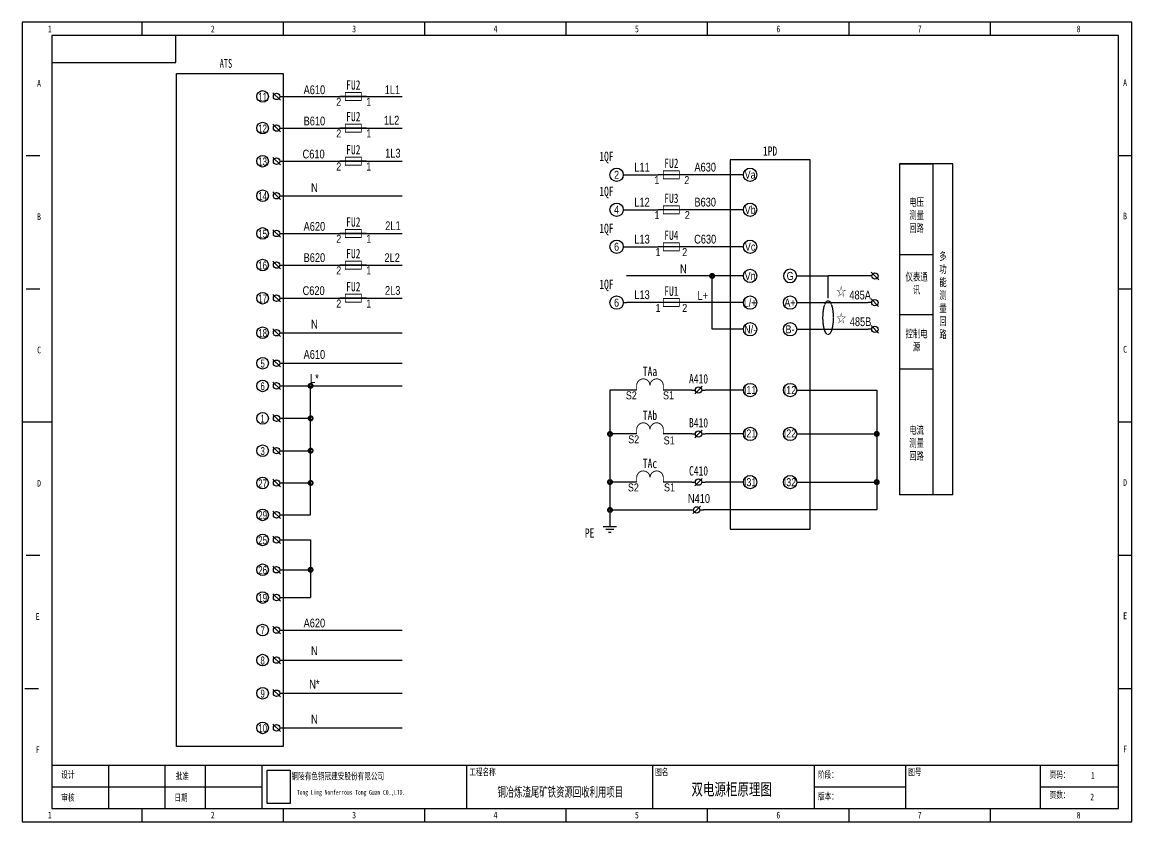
# Model space of a CAD drawing. Header units: millimetres. Extents: x 401220 to 2750366, y -101310 to 943175.
# Drawn here: x 1110437 to 1174802, y 174653 to 221053 of the extents above; entities that cross this region are included whole.
import ezdxf
from ezdxf.enums import TextEntityAlignment as Align

# ---------------------------------------------------------------- set-up
doc = ezdxf.new("R2010")
doc.units = ezdxf.units.MM
doc.linetypes.add('HIDDEN', pattern=[0.375, 0.25, -0.125])
for name, color, linetype in [('CONNECT', 3, 'Continuous'), ('DIM', 1, 'Continuous'), ('TEXT', 4, 'Continuous')]:
    doc.layers.add(name, color=color, linetype=linetype)
doc.layers.add('SW', color=8, linetype='Continuous', lineweight=20)
doc.styles.add('IDQSTYLE', font='NSimSun.ttf', dxfattribs={"width": 0.7})
doc.styles.add('LEAD', font='simsun.ttf', dxfattribs={"width": 0.8})
doc.styles.add('NERIN_ISOCP', font='simsun.ttf', dxfattribs={"width": 0.75})
doc.styles.add('ROMANS', font='仿宋_GB2312.ttf', dxfattribs={"width": 0.67})
doc.styles.get("Standard").update_dxf_attribs({"font": 'arial.ttf', "bigfont": 'hzdx.shx'})
doc.styles.add('标准', font='NSimSun.ttf', dxfattribs={"width": 0.667})

# ---------------------------------------------------------------- blocks, each defined once
blk = doc.blocks.new('SYMB2_M_PWF20')
at = {"color": 7}
blk.add_line((0, 0), (10, 0), dxfattribs=at)
at = {"color": 7, "const_width": 0.35}
blk.add_lwpolyline([(8, -1.5), (8, 1.5), (2, 1.5), (2, -1.5)], close=True, dxfattribs=at)
blk = doc.blocks.new('SYMB2_M_PWF26')
at = {"color": 7, "const_width": 0.35}
for points in [[(0, 0), (0, 1.67, -1), (5, 1.67, -2.414214)], [(5, 1.67, -1), (10, 1.67), (10, 0)]]:
    blk.add_lwpolyline(points, format="xyb", dxfattribs=at)
blk = doc.blocks.new('SYMB2_S_PWF4')
at = {"color": 7}
for p, q in [((-5, -0.5), (-5, 0.5)), ((-4, -1.5), (-4, 1.5)), ((-3, -2.5), (-3, 2.5)), ((0, 0), (-3, 0))]:
    blk.add_line(p, q, dxfattribs=at)
at = {"color": 7, "const_width": 0.3}
for points in [[(-5, 0.5), (-5, -0.5)], [(-4, 1.5), (-4, -1.5)], [(-3, 2.5), (-3, -2.5)]]:
    blk.add_lwpolyline(points, dxfattribs=at)
blk = doc.blocks.new('SYMB2_S_PWF23a')
for p, q in [((0, -1.3), (0, 0)), ((1.41, -1.09), (-1.41, -3.91))]:
    blk.add_line(p, q)
blk.add_circle((0, -2.5), 1.2)
blk = doc.blocks.new('SYMB2_M_PWF87')
at = {"color": 7}
for p, q in [((0, 0), (1.3, 0)), ((3.7, 0), (5, 0))]:
    blk.add_line(p, q, dxfattribs=at)
for p, q in [((2.5, 0), (1.1, -1.4)), ((3.9, 1.4), (2.5, 0))]:
    blk.add_line(p, q)
blk.add_circle((2.5, 0), 1.2)
blk = doc.blocks.new('SYMB2_S_PWF13a')
blk.add_line((-1.25, 0), (0, 0))
blk.add_circle((-3.75, 0), 2.5)

msp = doc.modelspace()

# ---------------------------------------------------------------- linework, layer by layer
at = {"ltscale": 4}
for p, q in [((1117388.72992, 220271.63289), (1117388.72992, 221052.77035)), ((1125590.67327, 220271.63289), (1125590.67327, 221052.77035)), ((1133792.61662, 220271.63289), (1133792.61662, 221052.77035)), ((1141994.55997, 220271.63289), (1141994.55997, 221052.77035)), ((1150196.50332, 220271.63289), (1150196.50332, 221052.77035)), ((1158398.44667, 220271.63289), (1158398.44667, 221052.77035)), ((1166600.39002, 220271.63289), (1166600.39002, 221052.77035)), ((1119341.57357, 218709.35797), (1119341.57357, 220271.63289)), ((1112155.10892, 218709.35797), (1119341.57357, 218709.35797)), ((1110670.94775, 213319.50948), (1111452.08521, 213319.50948)), ((1174021.1959, 213319.50948), (1174802.33337, 213319.50948)), ((1110670.94775, 205586.24861), (1111452.08521, 205586.24861)), ((1174021.1959, 205586.24861), (1174802.33337, 205586.24861)), ((1110436.60651, 197852.98774), (1112155.10892, 197852.98774)), ((1174021.1959, 197852.98774), (1174802.33337, 197852.98774)), ((1110670.94775, 190119.72686), (1111452.08521, 190119.72686)), ((1174021.1959, 190119.72686), (1174802.33337, 190119.72686)), ((1110592.834, 182386.46599), (1111373.97146, 182386.46599)), ((1174021.1959, 182386.46599), (1174802.33337, 182386.46599)), ((1112155.10892, 177933.98246), (1174021.1959, 177933.98246)), ((1115435.88626, 177933.98246), (1115435.88626, 175434.34258)), ((1118716.6636, 177933.98246), (1118716.6636, 175434.34258)), ((1121060.07599, 177933.98246), (1121060.07599, 175434.34258)), ((1124340.85333, 177933.98246), (1124340.85333, 175434.34258)), ((1136214.14275, 177933.98246), (1136214.14275, 175434.34258)), ((1146993.83972, 177933.98246), (1146993.83972, 175434.34258)), ((1156367.48927, 177933.98246), (1156367.48927, 175434.34258)), ((1161679.22401, 177933.98246), (1161679.22401, 175434.34258)), ((1169490.59863, 177933.98246), (1169490.59863, 175434.34258)), ((1112155.10892, 176684.16252), (1124340.85333, 176684.16252)), ((1156367.48927, 176684.16252), (1161679.22401, 176684.16252)), ((1169490.59863, 176684.16252), (1174021.1959, 176684.16252)), ((1117388.72992, 174653.20512), (1117388.72992, 175434.34258)), ((1125590.67327, 174653.20512), (1125590.67327, 175434.34258)), ((1133792.61662, 174653.20512), (1133792.61662, 175434.34258)), ((1141994.55997, 174653.20512), (1141994.55997, 175434.34258)), ((1150196.50332, 174653.20512), (1150196.50332, 175434.34258)), ((1158398.44667, 174653.20512), (1158398.44667, 175434.34258)), ((1166600.39002, 174653.20512), (1166600.39002, 175434.34258))]:
    msp.add_line(p, q, dxfattribs=at)
for p, q in [((1125580.3858, 216743.99345), (1132470.299, 216743.99345)), ((1125580.38575, 214908.98426), (1132470.29895, 214908.98426)), ((1125580.3857, 212988.21789), (1132470.2989, 212988.21789)), ((1125580.3858, 210981.69512), (1132470.299, 210981.69512)), ((1125580.3858, 208794.17588), (1132470.299, 208794.17588)), ((1125580.38575, 206959.16669), (1132470.29895, 206959.16669)), ((1155558.87042, 206327.83405), (1157184.88903, 206327.30867)), ((1125580.3857, 205038.40032), (1132470.2989, 205038.40032)), ((1125580.3858, 203031.87755), (1132470.299, 203031.87755)), ((1125580.38589, 201264.12891), (1132470.29908, 201264.12891)), ((1125580.38589, 199952.75293), (1132470.29908, 199952.75293)), ((1127166.86377, 192466.16376), (1127166.86377, 199952.75293)), ((1125580.3858, 198067.49737), (1127166.86404, 198067.49737)), ((1125580.38575, 196188.11877), (1127166.86399, 196188.11877)), ((1125580.38553, 194316.12552), (1127166.86377, 194316.12552)), ((1125580.38553, 192466.16376), (1127166.86377, 192466.16376)), ((1125580.3858, 191012.61), (1127166.86404, 191012.61)), ((1127166.86404, 191012.61), (1127166.86404, 187669.2185)), ((1125580.3858, 189277.67658), (1127166.86404, 189277.67658)), ((1125580.3858, 187669.2185), (1127166.86404, 187669.2185)), ((1125580.38589, 185778.58786), (1132470.29908, 185778.58786)), ((1125580.38589, 184035.44737), (1132470.29908, 184035.44737)), ((1125580.38589, 182114.68101), (1132470.29908, 182114.68101)), ((1125580.38598, 180108.15824), (1132470.29917, 180108.15824))]:
    msp.add_line(p, q)
at = {"color": 7, "linetype": 'HIDDEN', "ltscale": 5}
msp.add_line((1157184.88903, 205036.19483), (1157184.88903, 206327.30867), dxfattribs=at)
at = {"ltscale": 4}
for points in [[(1110436.60651, 174653.20512), (1174802.33337, 174653.20512), (1174802.33337, 221052.77035), (1110436.60651, 221052.77035)], [(1112155.10892, 175434.34258), (1174021.1959, 175434.34258), (1174021.1959, 220271.63289), (1112155.10892, 220271.63289)]]:
    msp.add_lwpolyline(points, close=True, dxfattribs=at)
for points in [[(1119390.09413, 218075.24301), (1125580.3858, 218075.24301), (1125580.3858, 179019.79082), (1119390.09413, 179019.79082)], [(1124646.48658, 177650.04085), (1125979.61372, 177650.04085), (1125979.61372, 175717.66543), (1124646.48658, 175717.66543)]]:
    msp.add_lwpolyline(points, close=True)
at = {"color": 7, "const_width": 232.12511}
for points in [[(1150398.86238, 206327.83405, 1), (1150514.92493, 206327.83405, 1)], [(1127108.83249, 199952.75293, 1), (1127224.89505, 199952.75293, 1)], [(1127108.83249, 198067.49737, 1), (1127224.89505, 198067.49737, 1)], [(1144474.4839, 197159.17297, 1), (1144590.54645, 197159.17297, 1)], [(1159949.52968, 197159.17297, 1), (1160065.59224, 197159.17297, 1)], [(1127108.83249, 196188.11877, 1), (1127224.89505, 196188.11877, 1)], [(1127108.83249, 194316.12552, 1), (1127224.89505, 194316.12552, 1)], [(1144474.4839, 194366.95127, 1), (1144590.54645, 194366.95127, 1)], [(1159949.52968, 194366.95127, 1), (1160065.59224, 194366.95127, 1)], [(1144474.4839, 192750.76342, 1), (1144590.54645, 192750.76342, 1)], [(1127108.83277, 189277.67658, 1), (1127224.89532, 189277.67658, 1)]]:
    msp.add_lwpolyline(points, format="xyb", close=True, dxfattribs=at)
for centre in [(1124383.60597, 216742.05695), (1124383.60597, 214907.04775), (1124383.60593, 212986.28139), (1124383.60593, 210979.75862), (1124383.60597, 208792.23937), (1124383.60597, 206957.23018), (1124383.60593, 205036.46382), (1124383.60593, 203029.94105), (1124383.60593, 201262.19241), (1124383.60593, 199950.81642), (1124383.60585, 198065.56087), (1124383.60585, 196186.18226), (1124383.60585, 194314.18901), (1124383.60585, 192464.22725), (1124383.60585, 191010.67349), (1124383.60585, 189275.74008), (1124383.60585, 187667.28199), (1124383.60597, 185776.65135), (1124383.60597, 184033.51087), (1124383.60593, 182112.7445), (1124383.60593, 180106.22173)]:
    msp.add_circle(centre, 338.11477)
at = {"color": 7, "linetype": 'HIDDEN', "ltscale": 5}
msp.add_ellipse((1157184.88903, 203907.71873), major_axis=(0, 981.46353), ratio=0.3023258318, dxfattribs=at)
at = {"layer": 'CONNECT', "color": 7}
for p, q in [((1161335.01281, 212836.5971), (1163269.084, 212836.5971)), ((1164430.1595, 212836.5971), (1161335.01281, 212836.5971)), ((1161335.01281, 212836.5971), (1161335.01281, 196152.57144)), ((1163269.084, 212836.5971), (1163269.084, 196152.57144)), ((1164430.1595, 196152.57144), (1164430.1595, 212836.5971)), ((1145500.19705, 212200.53533), (1147318.9307, 212200.53533)), ((1152077.69242, 212200.53533), (1148866.43146, 212200.53533)), ((1161335.01281, 212286.12649), (1161335.01281, 195602.10083)), ((1161335.01281, 211770.84902), (1161335.01281, 195086.82336)), ((1163269.084, 212286.12649), (1163269.084, 195602.10083)), ((1163269.084, 211770.84902), (1163269.084, 195086.82336)), ((1164430.1595, 195602.10083), (1164430.1595, 212286.12649)), ((1164430.1595, 195086.82336), (1164430.1595, 211770.84902)), ((1161335.01281, 211220.37841), (1161335.01281, 194536.35274)), ((1163269.084, 211220.37841), (1163269.084, 194536.35274)), ((1164430.1595, 194536.35274), (1164430.1595, 211220.37841)), ((1161335.01997, 210863.27233), (1161335.01997, 194179.24667)), ((1163269.09115, 210863.27233), (1163269.09115, 194179.24667)), ((1164430.16665, 194179.24667), (1164430.16665, 210863.27233)), ((1145500.19705, 210170.85452), (1147318.9307, 210170.85452)), ((1152077.69242, 210170.85452), (1148866.43146, 210170.85452)), ((1161335.01997, 210312.80172), (1161335.01997, 193628.77606)), ((1163269.09115, 210312.80172), (1163269.09115, 193628.77606)), ((1164430.16665, 193628.77606), (1164430.16665, 210312.80172)), ((1145500.19705, 208023.17802), (1147318.9307, 208023.17802)), ((1152077.69242, 208023.17802), (1148866.43146, 208023.17802)), ((1163269.084, 207544.98875), (1161335.01281, 207544.98875)), ((1152077.69242, 206327.83405), (1145500.19705, 206327.83405)), ((1150456.89366, 203232.14713), (1150456.89366, 206327.83405)), ((1159518.05248, 206327.30867), (1157184.88903, 206327.30867)), ((1152077.69242, 204779.99059), (1145500.19705, 204779.99059)), ((1155558.87042, 204779.64788), (1159511.22169, 204779.64788)), ((1163269.084, 204064.77751), (1161335.01281, 204064.77751)), ((1152077.69242, 203232.14713), (1150456.89366, 203232.14713)), ((1155558.87042, 203231.80442), (1159511.22169, 203231.80442)), ((1163269.09115, 200927.14354), (1161335.01997, 200927.14354)), ((1146079.64397, 199708.62677), (1144532.51518, 199708.62677)), ((1144532.51518, 199708.62677), (1144532.51518, 193342.79867)), ((1149282.87282, 199708.62677), (1147627.14472, 199708.62677)), ((1152077.69957, 199708.62677), (1150056.6232, 199708.62677)), ((1155558.87757, 199708.62677), (1160007.56096, 199708.62677)), ((1160007.56096, 199708.62677), (1160007.56096, 193869.06672)), ((1144532.51518, 198590.32946), (1144532.51518, 192224.50137)), ((1160007.56096, 198590.32347), (1160007.56096, 192750.76342)), ((1146079.64397, 197159.17297), (1144532.51518, 197159.17297)), ((1149282.87282, 197159.17297), (1147627.14472, 197159.17297)), ((1152077.69957, 197159.17297), (1150056.6232, 197159.17297)), ((1155558.87757, 197159.17297), (1160007.56096, 197159.17297)), ((1146079.64397, 194366.95127), (1144532.51518, 194366.95127)), ((1149282.87282, 194366.95127), (1147627.14472, 194366.95127)), ((1152077.69957, 194366.95127), (1150056.6232, 194366.95127)), ((1155558.87757, 194366.95127), (1160007.56096, 194366.95127)), ((1164430.16665, 193628.77606), (1161335.01997, 193628.77606)), ((1163269.0983, 193628.77606), (1161335.02712, 193628.77606)), ((1144532.51518, 192750.76342), (1149176.09527, 192750.76342)), ((1160007.56096, 192750.76342), (1149949.84564, 192750.76342))]:
    msp.add_line(p, q, dxfattribs=at)
at = {"layer": 'TEXT', "color": 7, "ltscale": 5}
msp.add_lwpolyline([(1151497.37964, 191640.59186), (1156139.1832, 191640.59186), (1156139.1832, 213068.27563), (1151497.37964, 213068.27563), (1151497.37964, 191640.59186)], dxfattribs=at)

# ---------------------------------------------------------------- block references
at = {"color": 7}
for name, p, xscale, yscale, zscale, rotation in [('SYMB2_S_PWF23a', (1125580.3858, 216743.99345), 154.7500751998593, 154.7500751998593, 154.7500751998593, 269.9999984637911), ('SYMB2_M_PWF20', (1130418.38975, 216743.9934), 154.7500751977482, 154.7500751977482, 154.7500751977482, 179.9999969264097), ('SYMB2_S_PWF23a', (1125580.3858, 214908.98426), 154.7500751998593, 154.7500751998593, 154.7500751998593, 269.9999984637911), ('SYMB2_M_PWF20', (1130418.3897, 214908.9842), 154.7500751977482, 154.7500751977482, 154.7500751977482, 179.9999969264097), ('SYMB2_S_PWF23a', (1125580.38576, 212988.21789), 154.7500751998593, 154.7500751998593, 154.7500751998593, 269.9999984637911), ('SYMB2_M_PWF20', (1130418.38965, 212988.21784), 154.7500751977482, 154.7500751977482, 154.7500751977482, 179.9999969264097), ('SYMB2_M_PWF20', (1148866.43146, 212200.53533), 154.7500751977482, 154.7500751977482, 154.7500751977482, 179.9999969264097), ('SYMB2_S_PWF13a', (1152077.69242, 212200.53533), 154.7500751977482, 154.7500751977482, 154.7500751977482, 179.9999969264097), ('SYMB2_S_PWF23a', (1125580.38576, 210981.69512), 154.7500751998593, 154.7500751998593, 154.7500751998593, 269.9999984637911), ('SYMB2_S_PWF13a', (1152077.69242, 210170.85452), 154.7500751977482, 154.7500751977482, 154.7500751977482, 179.9999969264097), ('SYMB2_M_PWF20', (1148866.43146, 210170.85452), 154.7500751977482, 154.7500751977482, 154.7500751977482, 179.9999969264097), ('SYMB2_S_PWF23a', (1125580.3858, 208794.17588), 154.7500751998593, 154.7500751998593, 154.7500751998593, 269.9999984637911), ('SYMB2_M_PWF20', (1130418.38975, 208794.17583), 154.7500751977482, 154.7500751977482, 154.7500751977482, 179.9999969264097), ('SYMB2_M_PWF20', (1148866.43146, 208023.17802), 154.7500751977482, 154.7500751977482, 154.7500751977482, 179.9999969264097), ('SYMB2_S_PWF13a', (1152077.69242, 208023.17802), 154.7500751977482, 154.7500751977482, 154.7500751977482, 179.9999969264097), ('SYMB2_S_PWF23a', (1125580.3858, 206959.16669), 154.7500751998593, 154.7500751998593, 154.7500751998593, 269.9999984637911), ('SYMB2_M_PWF20', (1130418.3897, 206959.16663), 154.7500751977482, 154.7500751977482, 154.7500751977482, 179.9999969264097), ('SYMB2_S_PWF13a', (1152077.69242, 206327.83405), 154.7500751977482, 154.7500751977482, 154.7500751977482, 179.9999969264097), ('SYMB2_S_PWF13a', (1155558.87042, 206327.83405), -154.7500751977482, 154.7500751998592, 154.7500752, 180.0000030735903), ('SYMB2_S_PWF23a', (1159518.05248, 206327.30867), 154.7500751998593, 154.7500751998593, 154.7500751998593, 89.99999846379107), ('SYMB2_S_PWF23a', (1125580.38576, 205038.40032), 154.7500751998593, 154.7500751998593, 154.7500751998593, 269.9999984637911), ('SYMB2_M_PWF20', (1130418.38965, 205038.40027), 154.7500751977482, 154.7500751977482, 154.7500751977482, 179.9999969264097), ('SYMB2_M_PWF20', (1148866.43146, 204779.99057), 154.7500751977482, 154.7500751977482, 154.7500751977482, 179.9999969264097), ('SYMB2_S_PWF13a', (1152077.69242, 204779.99059), 154.7500751977482, 154.7500751977482, 154.7500751977482, 179.9999969264097), ('SYMB2_S_PWF23a', (1159511.22169, 204779.64788), 154.7500751998593, 154.7500751998593, 154.7500751998593, 89.99999846379107), ('SYMB2_S_PWF13a', (1152077.69242, 203232.14713), 154.7500751977482, 154.7500751977482, 154.7500751977482, 179.9999969264097), ('SYMB2_S_PWF23a', (1159511.22169, 203231.80442), 154.7500751998593, 154.7500751998593, 154.7500751998593, 89.99999846379107), ('SYMB2_S_PWF23a', (1125580.38576, 203031.87755), 154.7500751998593, 154.7500751998593, 154.7500751998593, 269.9999984637911), ('SYMB2_S_PWF23a', (1125580.38576, 201264.12891), 154.7500751998593, 154.7500751998593, 154.7500751998593, 269.9999984637911), ('SYMB2_S_PWF23a', (1125580.38576, 199952.75293), 154.7500751998593, 154.7500751998593, 154.7500751998593, 269.9999984637911), ('SYMB2_S_PWF13a', (1152077.69957, 199708.62677), 154.7500751977482, 154.7500751977482, 154.7500751977482, 179.9999969264097), ('SYMB2_S_PWF23a', (1125580.38567, 198067.49737), 154.7500751998593, 154.7500751998593, 154.7500751998593, 269.9999984637911), ('SYMB2_S_PWF13a', (1152077.69957, 197159.17297), 154.7500751977482, 154.7500751977482, 154.7500751977482, 179.9999969264097), ('SYMB2_S_PWF23a', (1125580.38567, 196188.11877), 154.7500751998593, 154.7500751998593, 154.7500751998593, 269.9999984637911), ('SYMB2_S_PWF23a', (1125580.38567, 194316.12552), 154.7500751998593, 154.7500751998593, 154.7500751998593, 269.9999984637911), ('SYMB2_S_PWF13a', (1152077.69957, 194366.95127), 154.7500751977482, 154.7500751977482, 154.7500751977482, 179.9999969264097), ('SYMB2_S_PWF23a', (1125580.38567, 192466.16376), 154.7500751998593, 154.7500751998593, 154.7500751998593, 269.9999984637911), ('SYMB2_S_PWF4', (1144532.51518, 192224.50137), 154.7500751998593, 154.7500751998593, 154.7500751998593, 89.99999846379107), ('SYMB2_S_PWF23a', (1125580.38567, 191012.61), 154.7500751998593, 154.7500751998593, 154.7500751998593, 269.9999984637911), ('SYMB2_S_PWF23a', (1125580.38567, 189277.67658), 154.7500751998593, 154.7500751998593, 154.7500751998593, 269.9999984637911), ('SYMB2_S_PWF23a', (1125580.38567, 187669.2185), 154.7500751998593, 154.7500751998593, 154.7500751998593, 269.9999984637911), ('SYMB2_S_PWF23a', (1125580.3858, 185778.58786), 154.7500751998593, 154.7500751998593, 154.7500751998593, 269.9999984637911), ('SYMB2_S_PWF23a', (1125580.3858, 184035.44737), 154.7500751998593, 154.7500751998593, 154.7500751998593, 269.9999984637911), ('SYMB2_S_PWF23a', (1125580.38576, 182114.68101), 154.7500751998593, 154.7500751998593, 154.7500751998593, 269.9999984637911), ('SYMB2_S_PWF23a', (1125580.38576, 180108.15824), 154.7500751998593, 154.7500751998593, 154.7500751998593, 269.9999984637911)]:
    msp.add_blockref(name, p, dxfattribs=dict(at, xscale=xscale, yscale=yscale, zscale=zscale, rotation=rotation))
at = {"color": 7, "xscale": 154.750075197748, "yscale": 154.750075197748, "zscale": 154.750075197748}
for name, p in [('SYMB2_S_PWF13a', (1145500.19705, 212200.53533)), ('SYMB2_S_PWF13a', (1145500.19705, 210170.85452)), ('SYMB2_S_PWF13a', (1145500.19705, 208023.17802)), ('SYMB2_S_PWF13a', (1145500.19705, 204779.99059)), ('SYMB2_S_PWF13a', (1155558.87042, 204779.64788)), ('SYMB2_S_PWF13a', (1155558.87042, 203231.80442)), ('SYMB2_M_PWF26', (1146079.64397, 199708.62677)), ('SYMB2_M_PWF87', (1149282.87282, 199708.62677)), ('SYMB2_S_PWF13a', (1155558.87757, 199708.62677)), ('SYMB2_M_PWF26', (1146079.64397, 197159.17297)), ('SYMB2_M_PWF87', (1149282.87282, 197159.17297)), ('SYMB2_S_PWF13a', (1155558.87757, 197159.17297)), ('SYMB2_M_PWF26', (1146079.64397, 194366.95127)), ('SYMB2_M_PWF87', (1149282.87282, 194366.95127)), ('SYMB2_S_PWF13a', (1155558.87757, 194366.95127))]:
    msp.add_blockref(name, p, dxfattribs=at)
at = {"layer": 'TEXT', "color": 7, "xscale": 154.750075197748, "yscale": 154.750075197748, "zscale": 154.750075197748}
msp.add_blockref('SYMB2_M_PWF87', (1149176.09527, 192750.76342), dxfattribs=at)

# ---------------------------------------------------------------- texts
at = {"style": 'IDQSTYLE', "width": 0.7}
for s, p in [('1', (1112037.9383, 220349.74664)), ('2', (1121489.70159, 220349.74664)), ('3', (1129691.64494, 220349.74664)), ('4', (1137893.58829, 220349.74664)), ('5', (1146095.53164, 220349.74664)), ('6', (1154297.47499, 220349.74664)), ('7', (1162499.41834, 220349.74664)), ('8', (1171716.84039, 220349.74664)), ('A', (1111413.02834, 217186.13992)), ('A', (1174411.76463, 217225.19679)), ('B', (1111413.02834, 209452.87905)), ('B', (1174411.76463, 209491.93592)), ('C', (1111413.02834, 201719.61817)), ('C', (1174411.76463, 201758.67505)), ('D', (1111413.02834, 193986.3573)), ('D', (1174411.76463, 194025.41417)), ('E', (1111334.91459, 186253.09643)), ('E', (1174411.76463, 186292.1533)), ('F', (1111334.91459, 178519.83556)), ('F', (1174411.76463, 178558.89243)), ('1', (1112037.9383, 174731.31887)), ('2', (1121489.70159, 174731.31887)), ('3', (1129691.64494, 174731.31887)), ('4', (1137893.58829, 174731.31887)), ('5', (1146095.53164, 174731.31887)), ('6', (1154297.47499, 174731.31887)), ('7', (1162499.41834, 174731.31887)), ('8', (1171716.84039, 174731.31887))]:
    msp.add_text(s, height=391.34987, dxfattribs=at).set_placement(p, align=Align.BOTTOM_CENTER)
msp.add_text('ATS', height=508.225139, dxfattribs=at).set_placement((1122257.08415, 218661.07178), align=Align.MIDDLE_CENTER)
for s, p in [('工程名称', (1136370.37024, 177230.95874)), ('图名', (1147150.06722, 177230.95874)), ('图号', (1161835.4515, 177230.95874)), ('设计', (1112701.90515, 177074.73125)), ('批准', (1119341.57357, 176996.6175)), ('阶段：', (1156601.8305, 177074.73125)), ('页码：', (1170037.39485, 177074.73125)), ('版本：', (1156601.8305, 175824.91131)), ('页数：', (1170037.39485, 175903.02506)), ('审核', (1112701.90515, 175746.79757)), ('日期', (1119263.45983, 175746.79757))]:
    msp.add_text(s, height=391.349868, dxfattribs=at).set_placement(p, align=Align.BOTTOM_LEFT)
for s, height, p in [('铜陵有色铜冠建安股份有限公司', 391.3498684, (1126061.06054, 177498.81426)), ('Tong Ling Nonferrous Tong Guan CO.,LTD.', 281.7719052, (1126373.51552, 176505.25116))]:
    msp.add_text(s, height=height, dxfattribs=at).set_placement(p, align=Align.TOP_LEFT)
for s, height, p in [('1', 391.34987, (1172537.03473, 177152.845)), ('双电源柜原理图', 697.83929, (1151591.04266, 176192.61575)), ('2', 391.34987, (1172505.8164, 175903.02506))]:
    msp.add_text(s, height=height, dxfattribs=at).set_placement(p, align=Align.CENTER)
at = {"color": 7, "char_height": 510.67525, "width": 540.9753129, "attachment_point": 1, "style": 'LEAD'}
for insert in [(1157667.0074, 205676.03685), (1157667.0074, 204128.19339)]:
    msp.add_mtext('☆\\P', dxfattribs=dict(at, insert=insert))
at = {"layer": 'CONNECT', "color": 7, "char_height": 452.64397, "attachment_point": 5, "style": 'ROMANS'}
for s, insert, width in [('{\\fSimSun|b0|i0|c134|p2;电压}\\P{\\fSimSun|b0|i0|c134|p2;测量}\\P{\\fSimSun|b0|i0|c134|p2;回路}', (1162317.52342, 209833.47653), 2423.1624803), ('{\\fSimSun|b0|i0|c134|p2;多\\P功\\P能}\\P{\\fSimSun|b0|i0|c134|p2;测}\\P{\\fSimSun|b0|i0|c134|p2;量}\\P{\\fSimSun|b0|i0|c134|p2;回}\\P{\\fSimSun|b0|i0|c134|p2;路}', (1163849.62175, 205186.54473), 2584.1025585), ('{\\fSimSun|b0|i0|c134|p2;仪表通讯}', (1162317.52342, 205868.92478), 1402.8774545), ('{\\fSimSun|b0|i0|c134|p2;控制电源}', (1162317.52342, 202573.11587), 1402.8774545), ('电流\\P测量\\P回路', (1162317.53057, 196610.41766), 2423.1624803)]:
    msp.add_mtext(s, dxfattribs=dict(at, insert=insert, width=width))
at = {"layer": 'DIM', "color": 7}
for s, height, width, p in [('11', 464.250226, 0.7, (1124384.17447, 216722.02593)), ('12', 464.250226, 0.7, (1124384.17447, 214887.01674)), ('13', 464.250226, 0.7, (1124384.17443, 212966.25038)), ('2', 464.25023, 0.8, (1144915.24177, 212200.53533)), ('Va', 464.250226, 0.8, (1152662.6477, 212200.5353)), ('14', 464.250226, 0.7, (1124384.17443, 210959.72761)), ('4', 464.25023, 0.8, (1144915.24177, 210170.85452)), ('Vb', 464.250226, 0.8, (1152662.6477, 210170.85448)), ('15', 464.250226, 0.7, (1124384.17447, 208772.20836)), ('6', 464.25023, 0.8, (1144915.24177, 208023.17802)), ('Vc', 464.250226, 0.8, (1152662.6477, 208023.17798)), ('16', 464.250226, 0.7, (1124384.17447, 206937.19917)), ('Vn', 464.250226, 0.8, (1152662.6477, 206327.83402)), ('G', 464.25023, 0.8, (1154983.20014, 206327.83402)), ('17', 464.250226, 0.7, (1124384.17443, 205016.43281)), ('6', 464.25023, 0.8, (1144915.24177, 204779.99059)), ('L/+', 464.250226, 0.8, (1152662.6477, 204779.99056)), ('A+', 464.250226, 0.8, (1154973.91514, 204779.64788)), ('N/-', 464.250226, 0.8, (1152662.6477, 203232.1471)), ('B-', 464.250226, 0.8, (1154973.91514, 203231.80442)), ('18', 464.250226, 0.7, (1124384.17443, 203009.91004)), ('5', 464.25023, 0.7, (1124384.17443, 201242.1614)), ('6', 464.25023, 0.7, (1124384.17443, 199930.78541)), ('I11', 464.250226, 0.8, (1152662.65485, 199708.62674)), ('I12', 464.250226, 0.8, (1154973.92229, 199708.62677)), ('1', 464.25023, 0.7, (1124384.17434, 198045.52986)), ('I21', 464.250226, 0.8, (1152662.65485, 197194.31061)), ('I22', 464.250226, 0.8, (1154973.92229, 197194.31064)), ('3', 464.25023, 0.7, (1124384.17434, 196166.15125)), ('27', 464.250226, 0.7, (1124384.17434, 194294.158)), ('I31', 464.250226, 0.8, (1152662.65485, 194361.58761)), ('I32', 464.250226, 0.8, (1154973.92229, 194361.58764)), ('29', 464.250226, 0.7, (1124384.17434, 192444.19624)), ('25', 464.250226, 0.7, (1124384.17434, 190990.64248)), ('26', 464.250226, 0.7, (1124384.17434, 189255.70907)), ('19', 464.250226, 0.7, (1124384.17434, 187647.25098)), ('7', 464.25023, 0.7, (1124384.17447, 185756.62034)), ('8', 464.25023, 0.7, (1124384.17447, 184013.47986)), ('9', 464.25023, 0.7, (1124384.17443, 182092.71349)), ('10', 464.250226, 0.7, (1124384.17443, 180086.19072))]:
    msp.add_text(s, height=height, dxfattribs=dict(at, width=width)).set_placement(p, align=Align.MIDDLE)
at = {"layer": 'DIM', "color": 7, "width": 0.75}
for s, height, p in [('A610', 510.675248, (1127386.45452, 216876.27183)), ('1L1', 510.675248, (1131913.59371, 216876.27183)), ('1L2', 510.675248, (1131863.8447, 215111.30158)), ('B610', 510.675248, (1127386.45452, 215064.45791)), ('1L3', 510.675248, (1131938.46781, 213197.17936)), ('C610', 510.675248, (1127342.42133, 213147.04303)), ('L11', 510.675248, (1146393.09792, 212386.23542)), ('A630', 510.675248, (1150055.01048, 212386.23542)), ('N', 510.67525, (1127386.45452, 211198.3048)), ('L12', 510.675248, (1146393.09792, 210356.55461)), ('B630', 510.675248, (1150055.01048, 210356.55461)), ('A620', 510.675248, (1127386.45452, 208948.64546)), ('2L1', 510.675248, (1131943.48038, 208984.46956)), ('L13', 510.675248, (1146393.09792, 208208.87811)), ('C630', 510.675248, (1150055.01048, 208208.87811)), ('B620', 510.675248, (1127386.45452, 207136.83154)), ('2L2', 510.675248, (1131896.74469, 207131.76228)), ('N', 510.67525, (1148788.94473, 206482.58412)), ('C620', 510.675248, (1127342.42133, 205219.41666)), ('2L3', 510.675248, (1131927.90182, 205232.34886)), ('L13', 510.675248, (1146393.09792, 204984.41541)), ('L+', 510.675248, (1149911.57758, 204934.74066)), ('485A', 510.675248, (1159043.47556, 204965.34797)), ('N', 510.67525, (1127386.45452, 203270.67843)), ('485B', 510.675248, (1159069.13424, 203417.50451)), ('A610', 510.675248, (1127386.45452, 201517.03799)), ('L*', 510.675248, (1127386.45452, 200124.81057)), ('A620', 510.675248, (1127386.45452, 185933.05744)), ('N', 510.67525, (1127386.45452, 184323.64336)), ('N*', 510.675248, (1127386.45452, 182386.23112)), ('N', 510.67525, (1127386.45452, 180351.4675))]:
    msp.add_text(s, height=height, dxfattribs=at).set_placement(p, align=Align.CENTER)
at = {"layer": 'DIM', "color": 7, "width": 0.8}
for s, height, p in [('2', 464.25023, (1128799.84893, 216666.61844)), ('1', 464.25023, (1130540.17219, 216666.61836)), ('2', 464.25023, (1128799.84889, 214831.60925)), ('1', 464.25023, (1130540.17214, 214831.60917)), ('2', 464.25023, (1128799.84883, 212910.84288)), ('1', 464.25023, (1130540.17209, 212910.8428)), ('1', 464.25023, (1147247.89064, 212123.16038)), ('2', 464.25023, (1148988.21389, 212123.1603)), ('1', 464.25023, (1147258.03949, 210093.47956)), ('2', 464.25023, (1149018.66042, 210093.47948)), ('2', 464.25023, (1128799.84893, 208716.80087)), ('1', 464.25023, (1130540.17219, 208716.80079)), ('1', 464.25023, (1147318.9307, 207945.80306)), ('2', 464.25023, (1148866.43146, 207945.80298)), ('2', 464.25023, (1128799.84889, 206881.79168)), ('1', 464.25023, (1130540.17214, 206881.7916)), ('2', 464.25023, (1128799.84883, 204961.02531)), ('1', 464.25023, (1130540.17209, 204961.02523)), ('1', 464.25023, (1147318.9307, 204702.61562)), ('2', 464.25023, (1148866.43146, 204702.61554)), ('S2', 464.250226, (1145770.28345, 199631.42811)), ('S1', 464.250226, (1147926.36321, 199631.25173)), ('S2', 464.250226, (1145907.64446, 197081.79793)), ('S1', 464.250226, (1147966.40142, 197015.14658)), ('S2', 464.250226, (1145890.02586, 194289.57623)), ('S1', 464.250226, (1147984.29424, 194289.57623))]:
    msp.add_text(s, height=height, dxfattribs=at).set_placement(p, align=Align.TOP_CENTER)
at = {"layer": 'DIM', "color": 7, "width": 0.75}
msp.add_text('N410', height=510.675248, dxfattribs=at).set_placement((1150334.64858, 193156.9051), align=Align.RIGHT)
at = {"layer": 'DIM', "color": 7, "char_height": 541.625263, "attachment_point": 8, "style": 'NERIN_ISOCP'}
for s, insert, width in [('FU2', (1129644.63937, 217130.86867), 1140.2578785), ('FU2', (1129644.63932, 215295.85948), 1140.2578785), ('FU2', (1129644.63927, 213375.09311), 1140.2578785), ('FU2', (1148092.68108, 212587.41061), 1140.2578785), ('FU2', (1129644.63937, 209181.0511), 1140.2578785), ('FU2', (1129644.63932, 207346.04191), 1140.2578785), ('FU2', (1129644.63927, 205425.27554), 1140.2578785), ('A410', (1149669.74801, 200080.00333), 2439.3568143)]:
    msp.add_mtext(s, dxfattribs=dict(at, insert=insert, width=width))
at = {"layer": 'DIM', "color": 7, "char_height": 541.625263, "style": 'NERIN_ISOCP'}
for s, insert, attachment_point in [('1PD', (1153818.28141, 213303.20925), 8), ('1QF', (1144327.72232, 212860.23757), 8), ('1QF', (1144327.72232, 210830.55675), 8), ('FU3', (1148092.68108, 210557.72979), 8), ('1QF', (1144327.72232, 208682.88025), 8), ('FU4', (1148092.68108, 208410.05329), 8), ('1QF', (1144327.72232, 205439.69282), 8), ('FU1', (1148092.68108, 205166.86585), 8), ('TAa', (1146853.39435, 200508.16882), 8), ('TAb', (1146853.39435, 197958.71502), 8), ('B410', (1149669.74801, 197530.54953), 8), ('TAc', (1146853.39435, 195166.49332), 8), ('C410', (1149669.74801, 194738.32782), 8), ('PE', (1143626.55424, 191403.31189), 6)]:
    msp.add_mtext(s, dxfattribs=dict(at, insert=insert, attachment_point=attachment_point))
at = {"layer": 'SW', "color": 4, "linetype": 'Continuous', "lineweight": 25, "style": '标准', "width": 0.62}
msp.add_text('铜冶炼渣尾矿铁资源回收利用项目', height=560, dxfattribs=at).set_placement((1141647.42188, 176109.92899), align=Align.CENTER)

doc.saveas('drawing.dxf')
